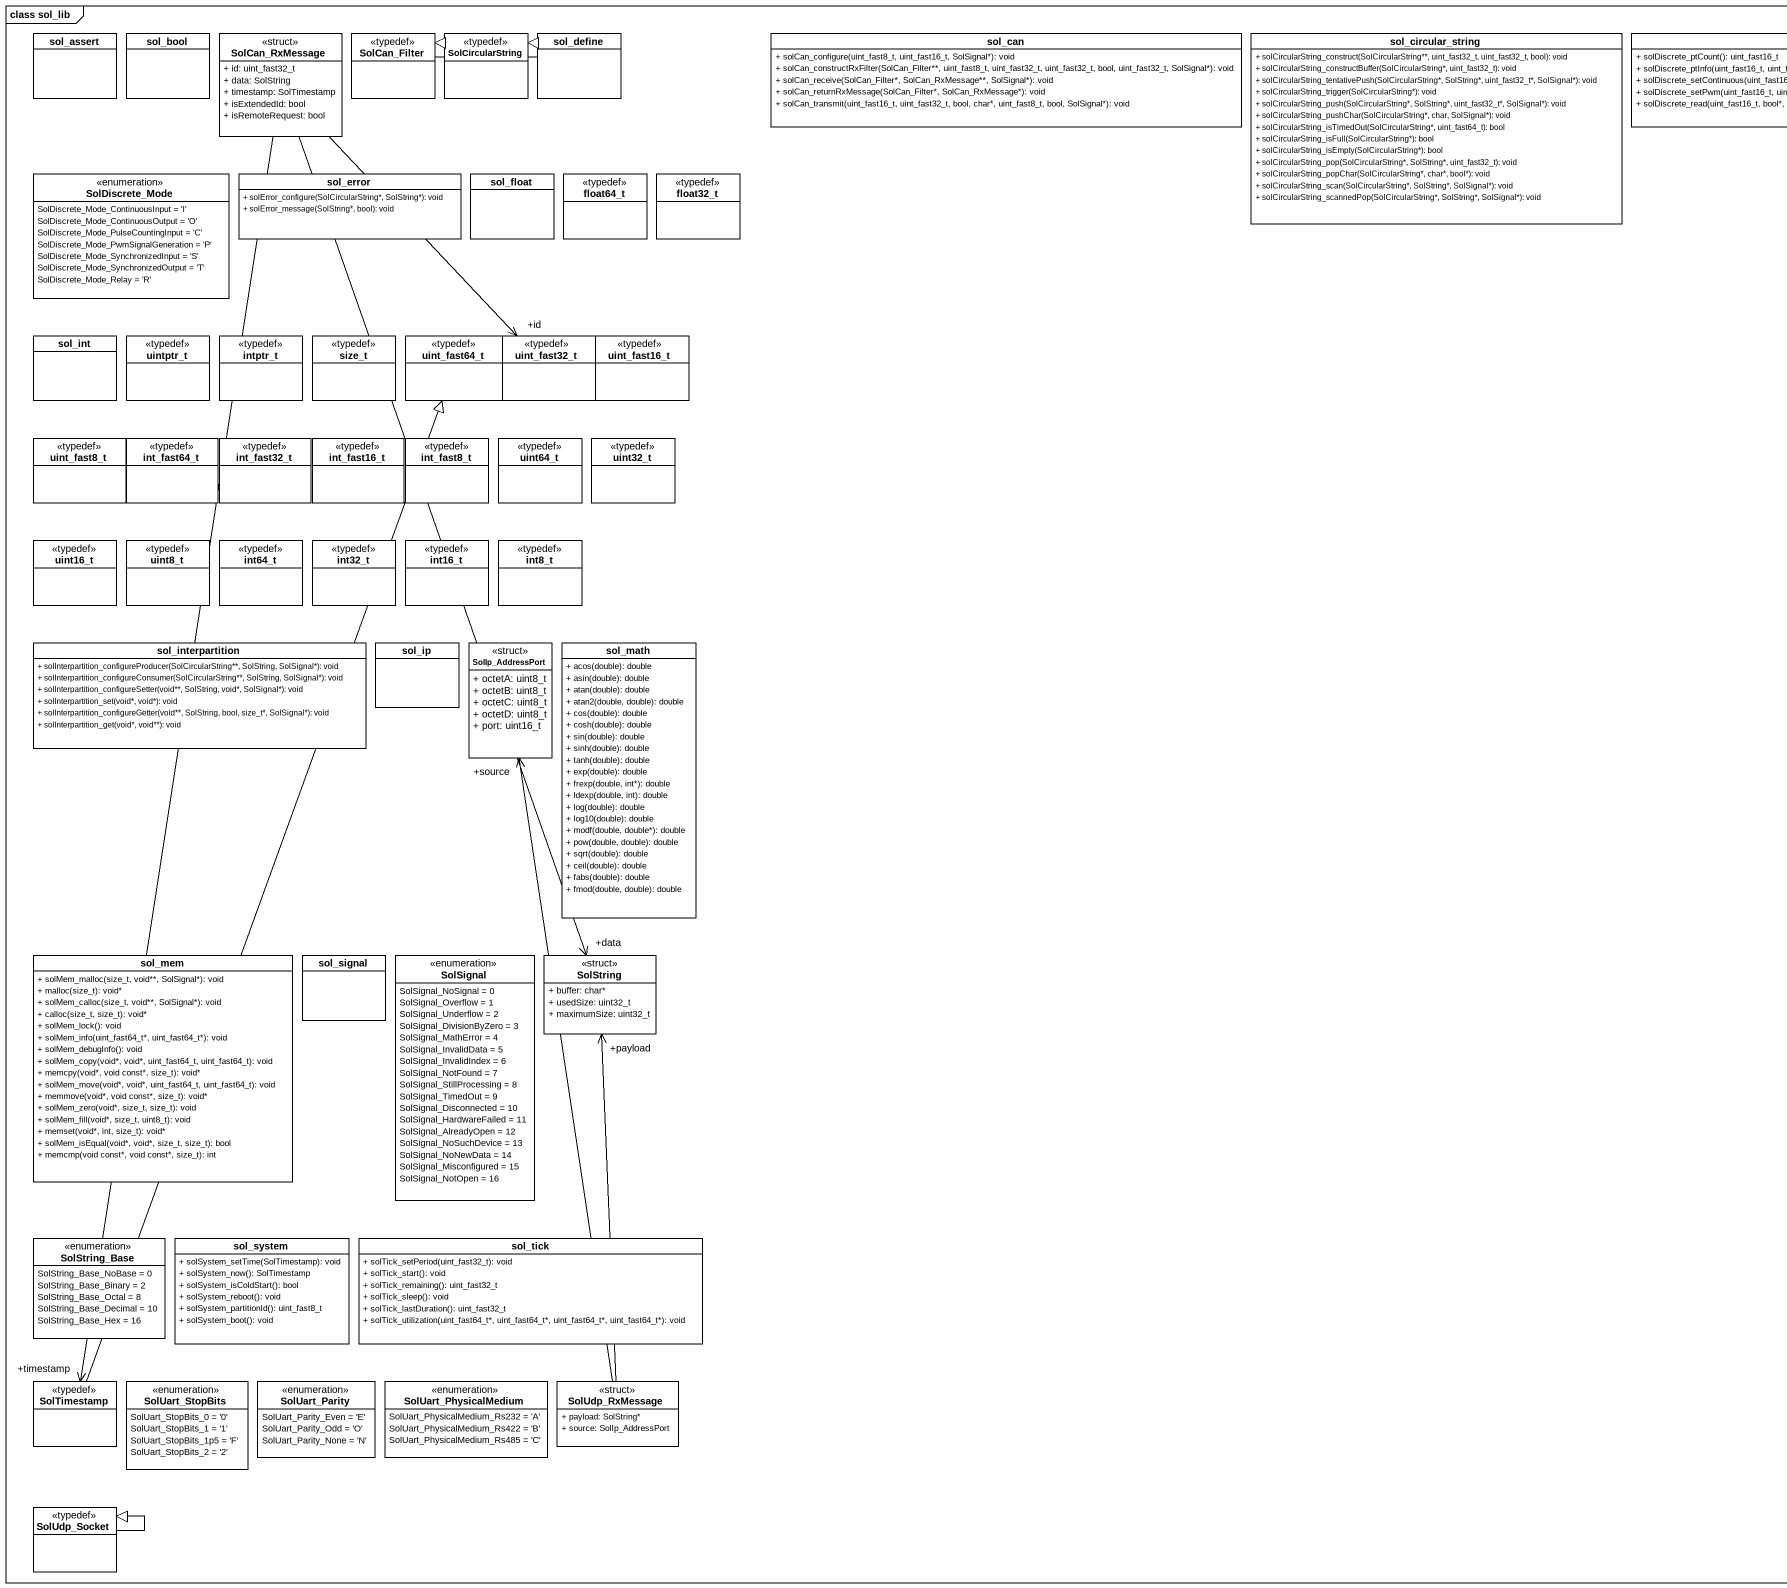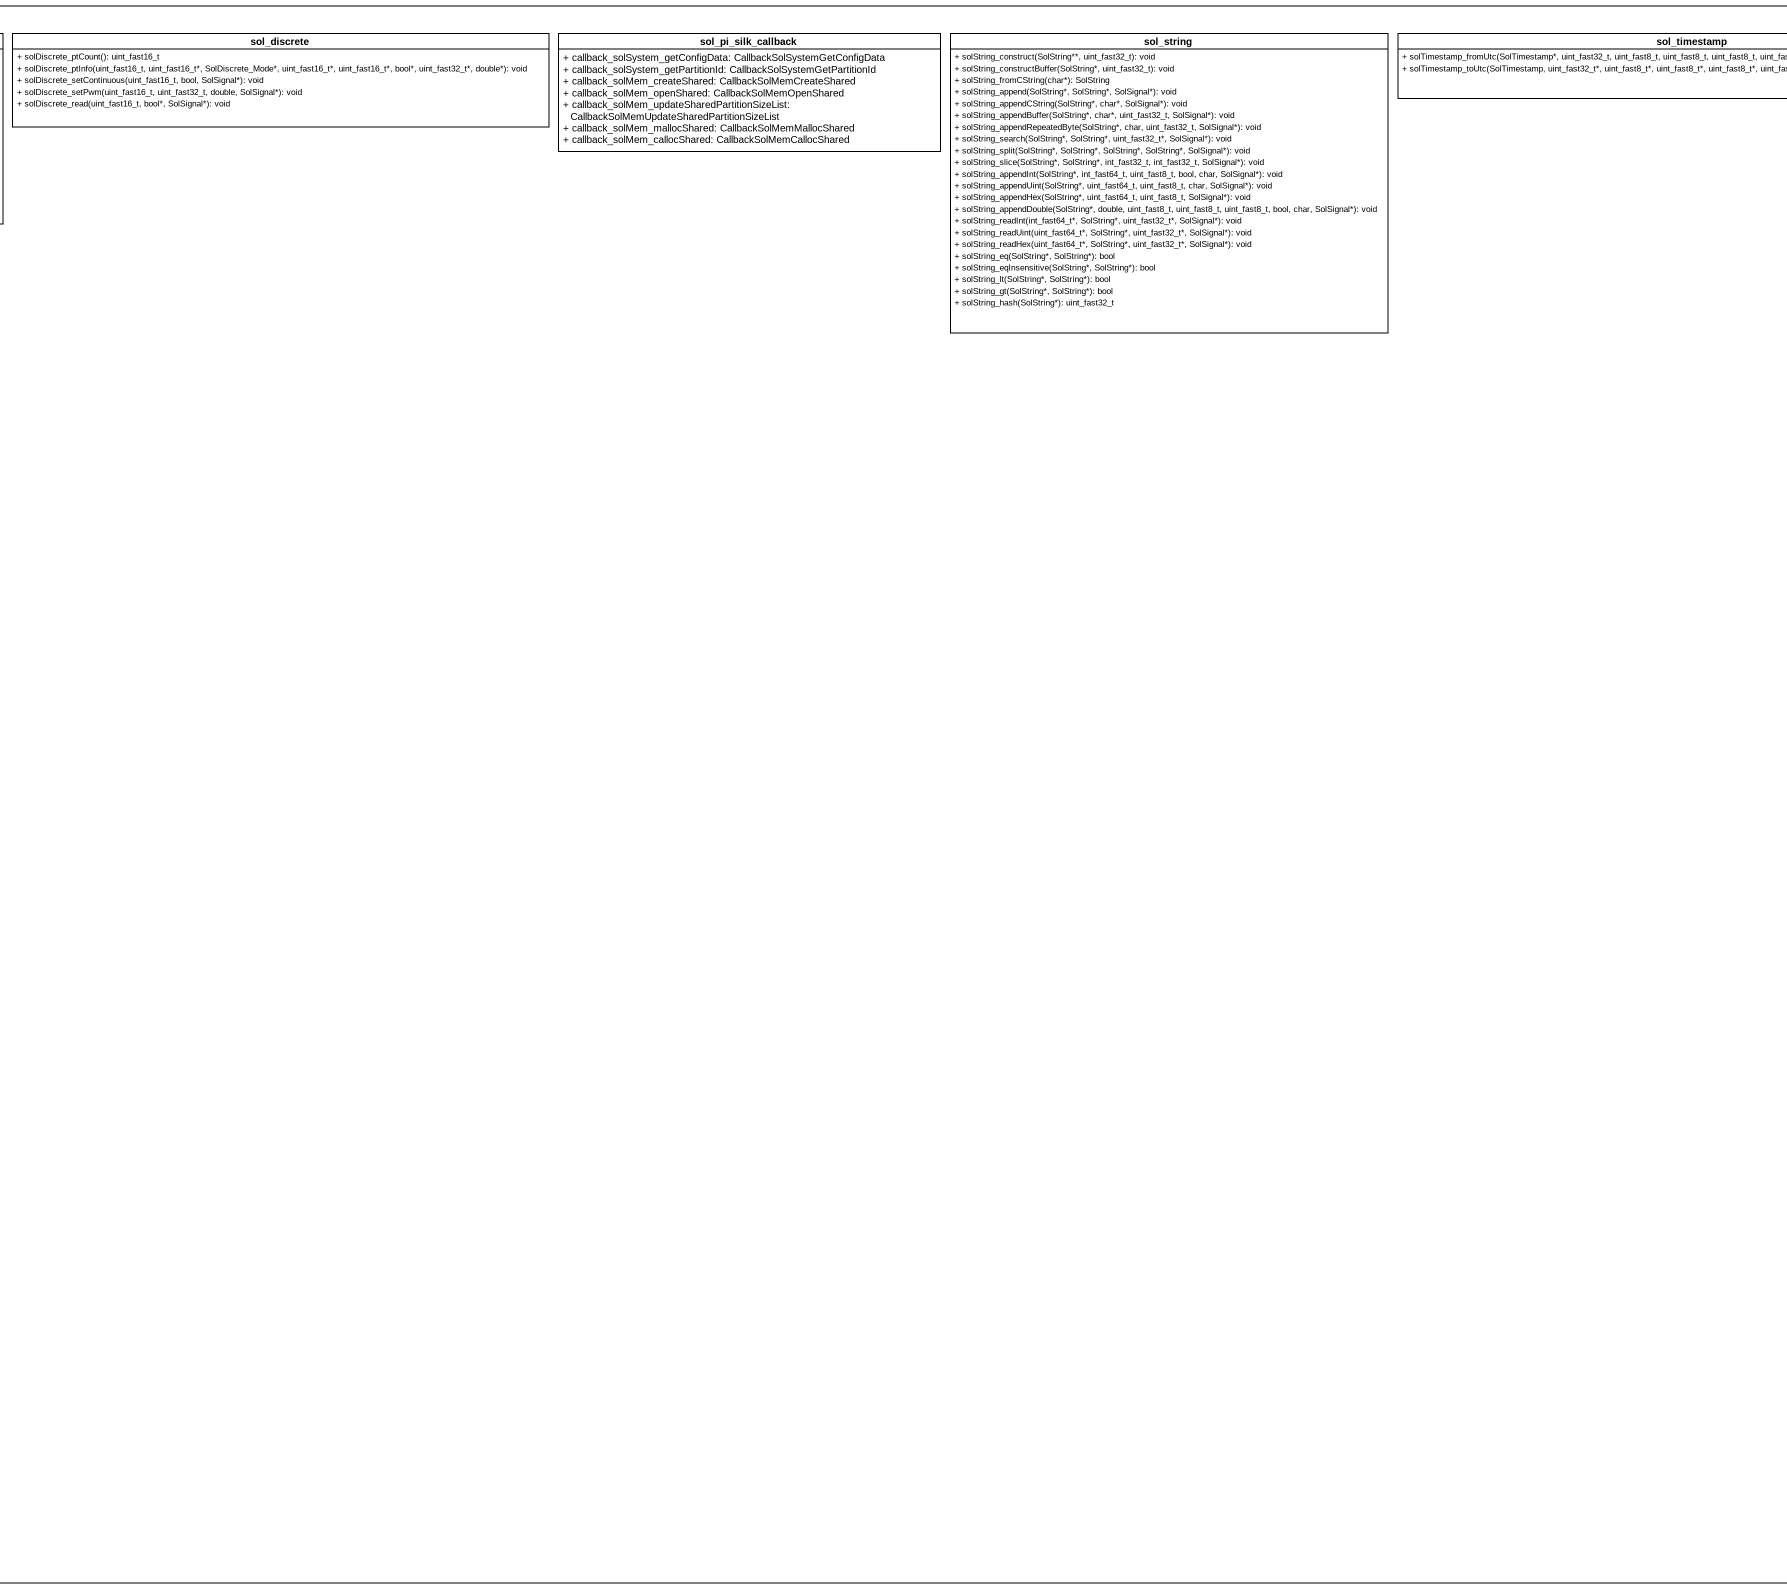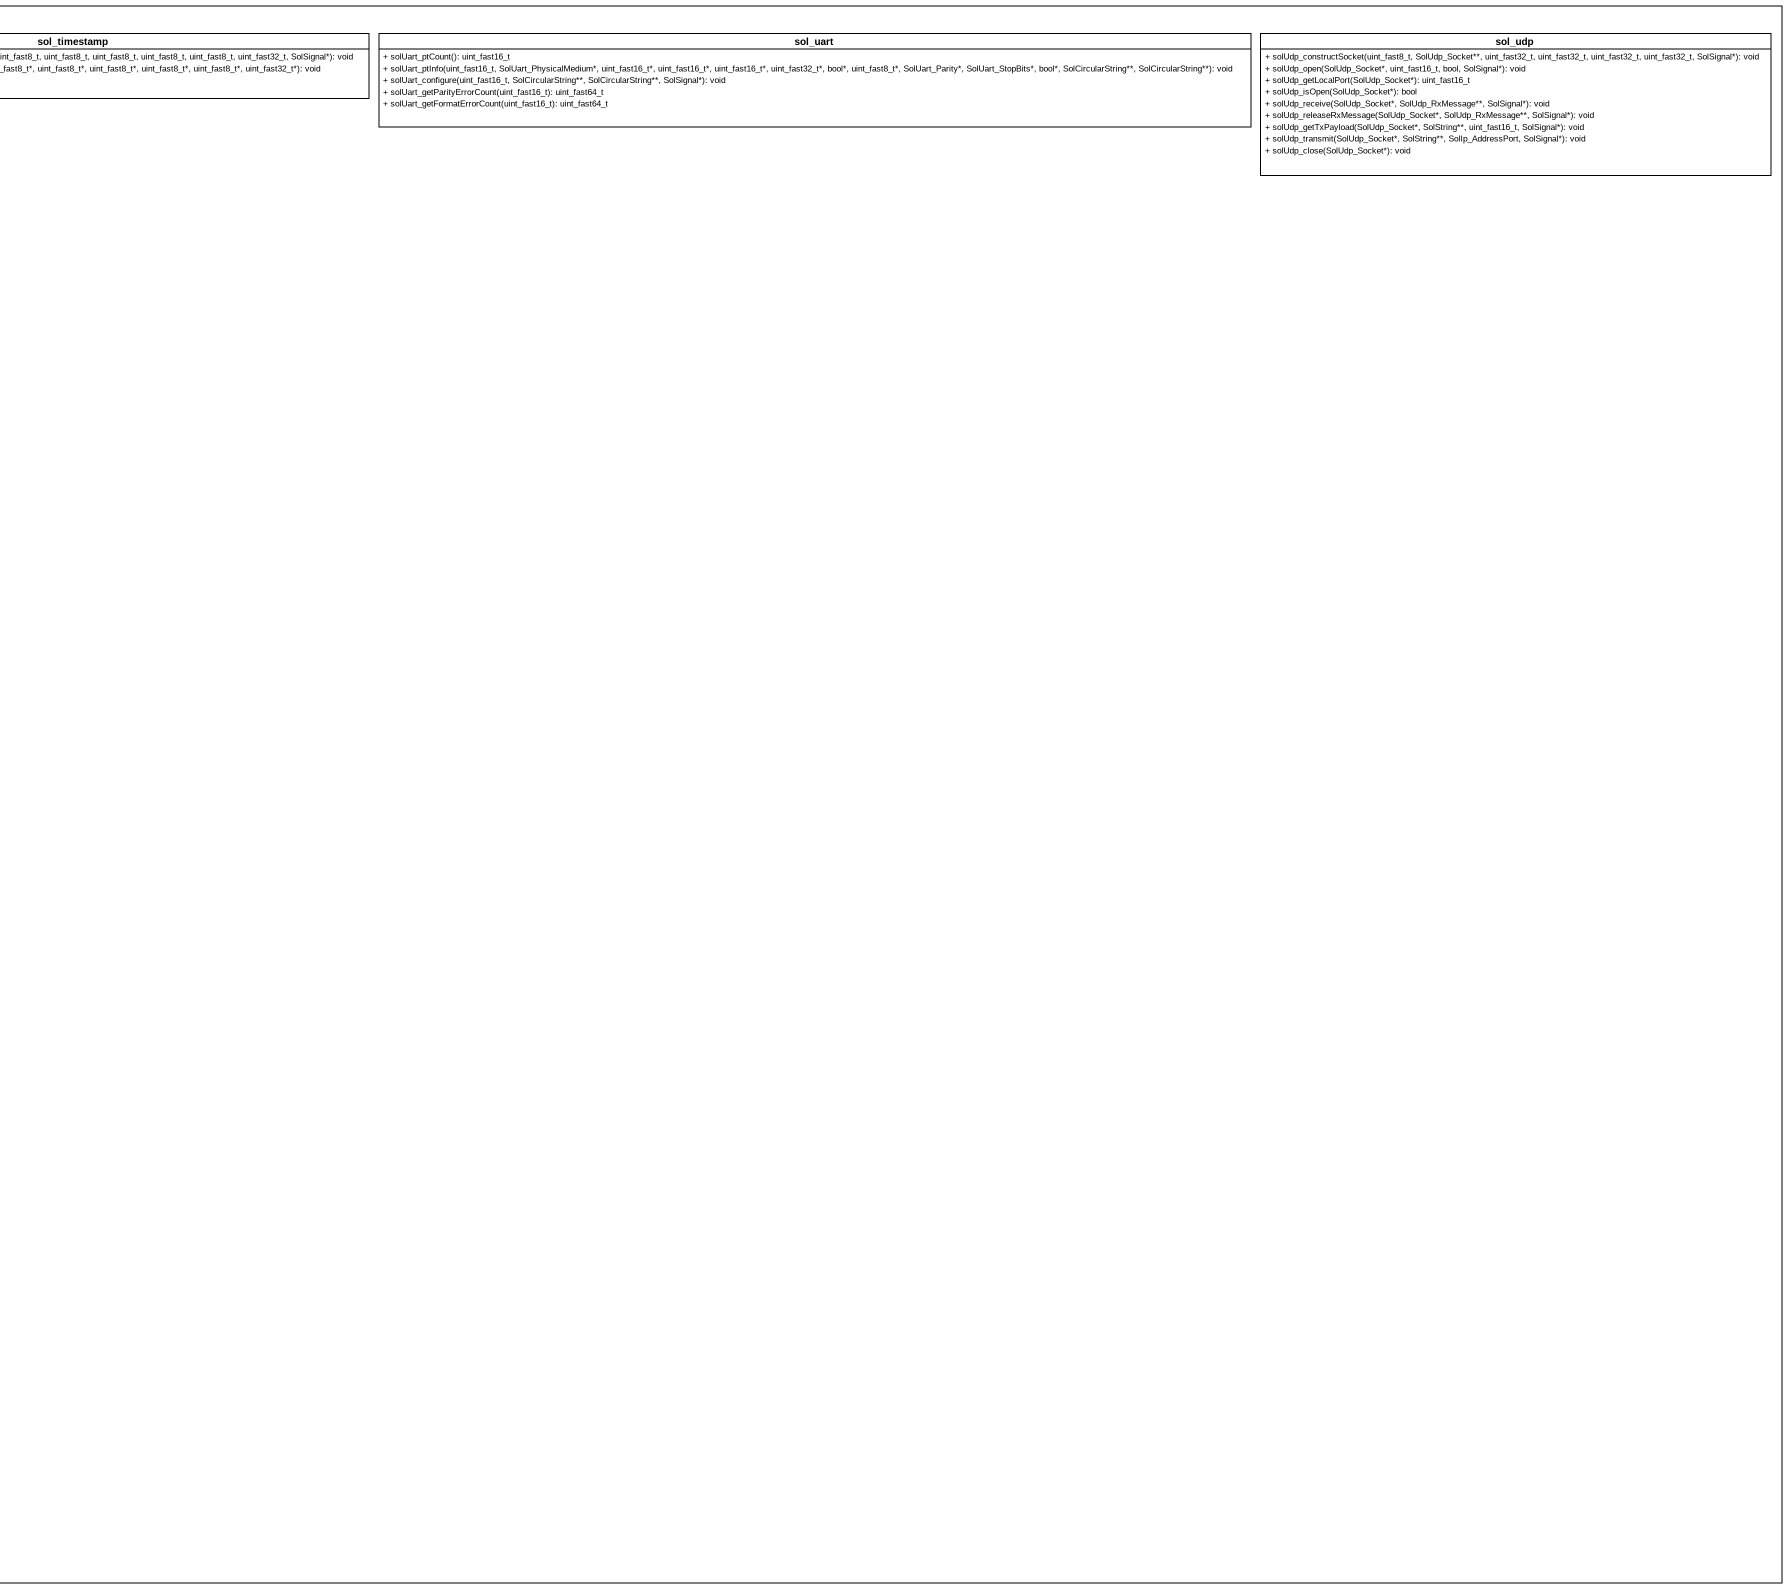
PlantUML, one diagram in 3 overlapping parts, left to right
@startuml
mainframe class sol_lib
hide circle
hide empty members
skinparam classAttributeIconSize 0
class sol_assert
class sol_bool
class SolCan_RxMessage <<struct>> {
  + id: uint_fast32_t
  + data: SolString
  + timestamp: SolTimestamp
  + isExtendedId: bool
  + isRemoteRequest: bool
}
class SolCan_Filter <<typedef>>
class SolCircularString <<typedef>>
class sol_define
class sol_can {
  + solCan_configure(uint_fast8_t, uint_fast16_t, SolSignal*): void
  + solCan_constructRxFilter(SolCan_Filter**, uint_fast8_t, uint_fast32_t, uint_fast32_t, bool, uint_fast32_t, SolSignal*): void
  + solCan_receive(SolCan_Filter*, SolCan_RxMessage**, SolSignal*): void
  + solCan_returnRxMessage(SolCan_Filter*, SolCan_RxMessage*): void
  + solCan_transmit(uint_fast16_t, uint_fast32_t, bool, char*, uint_fast8_t, bool, SolSignal*): void
}
class sol_circular_string {
  + solCircularString_construct(SolCircularString**, uint_fast32_t, uint_fast32_t, bool): void
  + solCircularString_constructBuffer(SolCircularString*, uint_fast32_t): void
  + solCircularString_tentativePush(SolCircularString*, SolString*, uint_fast32_t*, SolSignal*): void
  + solCircularString_trigger(SolCircularString*): void
  + solCircularString_push(SolCircularString*, SolString*, uint_fast32_t*, SolSignal*): void
  + solCircularString_pushChar(SolCircularString*, char, SolSignal*): void
  + solCircularString_isTimedOut(SolCircularString*, uint_fast64_t): bool
  + solCircularString_isFull(SolCircularString*): bool
  + solCircularString_isEmpty(SolCircularString*): bool
  + solCircularString_pop(SolCircularString*, SolString*, uint_fast32_t): void
  + solCircularString_popChar(SolCircularString*, char*, bool*): void
  + solCircularString_scan(SolCircularString*, SolString*, SolSignal*): void
  + solCircularString_scannedPop(SolCircularString*, SolString*, SolSignal*): void
}
class sol_discrete {
  + solDiscrete_ptCount(): uint_fast16_t
  + solDiscrete_ptInfo(uint_fast16_t, uint_fast16_t*, SolDiscrete_Mode*, uint_fast16_t*, uint_fast16_t*, bool*, uint_fast32_t*, double*): void
  + solDiscrete_setContinuous(uint_fast16_t, bool, SolSignal*): void
  + solDiscrete_setPwm(uint_fast16_t, uint_fast32_t, double, SolSignal*): void
  + solDiscrete_read(uint_fast16_t, bool*, SolSignal*): void
}
class sol_pi_silk_callback {
  + callback_solSystem_getConfigData: CallbackSolSystemGetConfigData
  + callback_solSystem_getPartitionId: CallbackSolSystemGetPartitionId
  + callback_solMem_createShared: CallbackSolMemCreateShared
  + callback_solMem_openShared: CallbackSolMemOpenShared
  + callback_solMem_updateSharedPartitionSizeList: CallbackSolMemUpdateSharedPartitionSizeList
  + callback_solMem_mallocShared: CallbackSolMemMallocShared
  + callback_solMem_callocShared: CallbackSolMemCallocShared
}
class sol_string {
  + solString_construct(SolString**, uint_fast32_t): void
  + solString_constructBuffer(SolString*, uint_fast32_t): void
  + solString_fromCString(char*): SolString
  + solString_append(SolString*, SolString*, SolSignal*): void
  + solString_appendCString(SolString*, char*, SolSignal*): void
  + solString_appendBuffer(SolString*, char*, uint_fast32_t, SolSignal*): void
  + solString_appendRepeatedByte(SolString*, char, uint_fast32_t, SolSignal*): void
  + solString_search(SolString*, SolString*, uint_fast32_t*, SolSignal*): void
  + solString_split(SolString*, SolString*, SolString*, SolString*, SolSignal*): void
  + solString_slice(SolString*, SolString*, int_fast32_t, int_fast32_t, SolSignal*): void
  + solString_appendInt(SolString*, int_fast64_t, uint_fast8_t, bool, char, SolSignal*): void
  + solString_appendUint(SolString*, uint_fast64_t, uint_fast8_t, char, SolSignal*): void
  + solString_appendHex(SolString*, uint_fast64_t, uint_fast8_t, SolSignal*): void
  + solString_appendDouble(SolString*, double, uint_fast8_t, uint_fast8_t, uint_fast8_t, bool, char, SolSignal*): void
  + solString_readInt(int_fast64_t*, SolString*, uint_fast32_t*, SolSignal*): void
  + solString_readUint(uint_fast64_t*, SolString*, uint_fast32_t*, SolSignal*): void
  + solString_readHex(uint_fast64_t*, SolString*, uint_fast32_t*, SolSignal*): void
  + solString_eq(SolString*, SolString*): bool
  + solString_eqInsensitive(SolString*, SolString*): bool
  + solString_lt(SolString*, SolString*): bool
  + solString_gt(SolString*, SolString*): bool
  + solString_hash(SolString*): uint_fast32_t
}
class sol_timestamp {
  + solTimestamp_fromUtc(SolTimestamp*, uint_fast32_t, uint_fast8_t, uint_fast8_t, uint_fast8_t, uint_fast8_t, uint_fast8_t, uint_fast32_t, SolSignal*): void
  + solTimestamp_toUtc(SolTimestamp, uint_fast32_t*, uint_fast8_t*, uint_fast8_t*, uint_fast8_t*, uint_fast8_t*, uint_fast8_t*, uint_fast32_t*): void
}
class sol_uart {
  + solUart_ptCount(): uint_fast16_t
  + solUart_ptInfo(uint_fast16_t, SolUart_PhysicalMedium*, uint_fast16_t*, uint_fast16_t*, uint_fast16_t*, uint_fast32_t*, bool*, uint_fast8_t*, SolUart_Parity*, SolUart_StopBits*, bool*, SolCircularString~**, SolCircularString~**): void
  + solUart_configure(uint_fast16_t, SolCircularString~**, SolCircularString~**, SolSignal*): void
  + solUart_getParityErrorCount(uint_fast16_t): uint_fast64_t
  + solUart_getFormatErrorCount(uint_fast16_t): uint_fast64_t
}
class sol_udp {
  + solUdp_constructSocket(uint_fast8_t, SolUdp_Socket**, uint_fast32_t, uint_fast32_t, uint_fast32_t, uint_fast32_t, SolSignal*): void
  + solUdp_open(SolUdp_Socket*, uint_fast16_t, bool, SolSignal*): void
  + solUdp_getLocalPort(SolUdp_Socket*): uint_fast16_t
  + solUdp_isOpen(SolUdp_Socket*): bool
  + solUdp_receive(SolUdp_Socket*, SolUdp_RxMessage**, SolSignal*): void
  + solUdp_releaseRxMessage(SolUdp_Socket*, SolUdp_RxMessage**, SolSignal*): void
  + solUdp_getTxPayload(SolUdp_Socket*, SolString**, uint_fast16_t, SolSignal*): void
  + solUdp_transmit(SolUdp_Socket*, SolString**, SolIp_AddressPort, SolSignal*): void
  + solUdp_close(SolUdp_Socket*): void
}
enum SolDiscrete_Mode {
  SolDiscrete_Mode_ContinuousInput = 'I'
  SolDiscrete_Mode_ContinuousOutput = 'O'
  SolDiscrete_Mode_PulseCountingInput = 'C'
  SolDiscrete_Mode_PwmSignalGeneration = 'P'
  SolDiscrete_Mode_SynchronizedInput = 'S'
  SolDiscrete_Mode_SynchronizedOutput = 'T'
  SolDiscrete_Mode_Relay = 'R'
}
class sol_error {
  + solError_configure(SolCircularString*, SolString*): void
  + solError_message(SolString*, bool): void
}
class sol_float
class float64_t <<typedef>>
class float32_t <<typedef>>
class sol_int
class uintptr_t <<typedef>>
class intptr_t <<typedef>>
class size_t <<typedef>>
class uint_fast64_t <<typedef>>
class uint_fast32_t <<typedef>>
class uint_fast16_t <<typedef>>
class uint_fast8_t <<typedef>>
class int_fast64_t <<typedef>>
class int_fast32_t <<typedef>>
class int_fast16_t <<typedef>>
class int_fast8_t <<typedef>>
class uint64_t <<typedef>>
class uint32_t <<typedef>>
class uint16_t <<typedef>>
class uint8_t <<typedef>>
class int64_t <<typedef>>
class int32_t <<typedef>>
class int16_t <<typedef>>
class int8_t <<typedef>>
class sol_interpartition {
  + solInterpartition_configureProducer(SolCircularString**, SolString, SolSignal*): void
  + solInterpartition_configureConsumer(SolCircularString**, SolString, SolSignal*): void
  + solInterpartition_configureSetter(void**, SolString, void*, SolSignal*): void
  + solInterpartition_set(void*, void*): void
  + solInterpartition_configureGetter(void**, SolString, bool, size_t*, SolSignal*): void
  + solInterpartition_get(void*, void**): void
}
class sol_ip
class SolIp_AddressPort <<struct>> {
  + octetA: uint8_t
  + octetB: uint8_t
  + octetC: uint8_t
  + octetD: uint8_t
  + port: uint16_t
}
class sol_math {
  + acos(double): double
  + asin(double): double
  + atan(double): double
  + atan2(double, double): double
  + cos(double): double
  + cosh(double): double
  + sin(double): double
  + sinh(double): double
  + tanh(double): double
  + exp(double): double
  + frexp(double, int*): double
  + ldexp(double, int): double
  + log(double): double
  + log10(double): double
  + modf(double, double*): double
  + pow(double, double): double
  + sqrt(double): double
  + ceil(double): double
  + fabs(double): double
  + fmod(double, double): double
}
class sol_mem {
  + solMem_malloc(size_t, void**, SolSignal*): void
  + malloc(size_t): void*
  + solMem_calloc(size_t, void**, SolSignal*): void
  + calloc(size_t, size_t): void*
  + solMem_lock(): void
  + solMem_info(uint_fast64_t*, uint_fast64_t*): void
  + solMem_debugInfo(): void
  + solMem_copy(void*, void*, uint_fast64_t, uint_fast64_t): void
  + memcpy(void*, void const*, size_t): void*
  + solMem_move(void*, void*, uint_fast64_t, uint_fast64_t): void
  + memmove(void*, void const*, size_t): void*
  + solMem_zero(void*, size_t, size_t): void
  + solMem_fill(void*, size_t, uint8_t): void
  + memset(void*, int, size_t): void*
  + solMem_isEqual(void*, void*, size_t, size_t): bool
  + memcmp(void const*, void const*, size_t): int
}
class sol_signal
enum SolSignal {
  SolSignal_NoSignal = 0
  SolSignal_Overflow = 1
  SolSignal_Underflow = 2
  SolSignal_DivisionByZero = 3
  SolSignal_MathError = 4
  SolSignal_InvalidData = 5
  SolSignal_InvalidIndex = 6
  SolSignal_NotFound = 7
  SolSignal_StillProcessing = 8
  SolSignal_TimedOut = 9
  SolSignal_Disconnected = 10
  SolSignal_HardwareFailed = 11
  SolSignal_AlreadyOpen = 12
  SolSignal_NoSuchDevice = 13
  SolSignal_NoNewData = 14
  SolSignal_Misconfigured = 15
  SolSignal_NotOpen = 16
}
class SolString <<struct>> {
  + buffer: char*
  + usedSize: uint32_t
  + maximumSize: uint32_t
}
enum SolString_Base {
  SolString_Base_NoBase = 0
  SolString_Base_Binary = 2
  SolString_Base_Octal = 8
  SolString_Base_Decimal = 10
  SolString_Base_Hex = 16
}
class sol_system {
  + solSystem_setTime(SolTimestamp): void
  + solSystem_now(): SolTimestamp
  + solSystem_isColdStart(): bool
  + solSystem_reboot(): void
  + solSystem_partitionId(): uint_fast8_t
  + solSystem_boot(): void
}
class sol_tick {
  + solTick_setPeriod(uint_fast32_t): void
  + solTick_start(): void
  + solTick_remaining(): uint_fast32_t
  + solTick_sleep(): void
  + solTick_lastDuration(): uint_fast32_t
  + solTick_utilization(uint_fast64_t*, uint_fast64_t*, uint_fast64_t*, uint_fast64_t*): void
}
class SolTimestamp <<typedef>>
enum SolUart_StopBits {
  SolUart_StopBits_0 = '0'
  SolUart_StopBits_1 = '1'
  SolUart_StopBits_1p5 = 'F'
  SolUart_StopBits_2 = '2'
}
enum SolUart_Parity {
  SolUart_Parity_Even = 'E'
  SolUart_Parity_Odd = 'O'
  SolUart_Parity_None = 'N'
}
enum SolUart_PhysicalMedium {
  SolUart_PhysicalMedium_Rs232 = 'A'
  SolUart_PhysicalMedium_Rs422 = 'B'
  SolUart_PhysicalMedium_Rs485 = 'C'
}
class SolUdp_RxMessage <<struct>> {
  + payload: SolString*
  + source: SolIp_AddressPort
}
class SolUdp_Socket <<typedef>>
SolCan_RxMessage --> "+id" uint_fast32_t
SolCan_RxMessage --> "+data" SolString
SolCan_RxMessage --> "+timestamp" SolTimestamp
SolCan_Filter --|> SolCan_Filter
SolCircularString --|> SolCircularString
SolTimestamp -up-|> uint_fast64_t
SolUdp_RxMessage -up-> "+source" SolIp_AddressPort
SolUdp_RxMessage -up-> "+payload" SolString
SolUdp_Socket --|> SolUdp_Socket
@enduml
